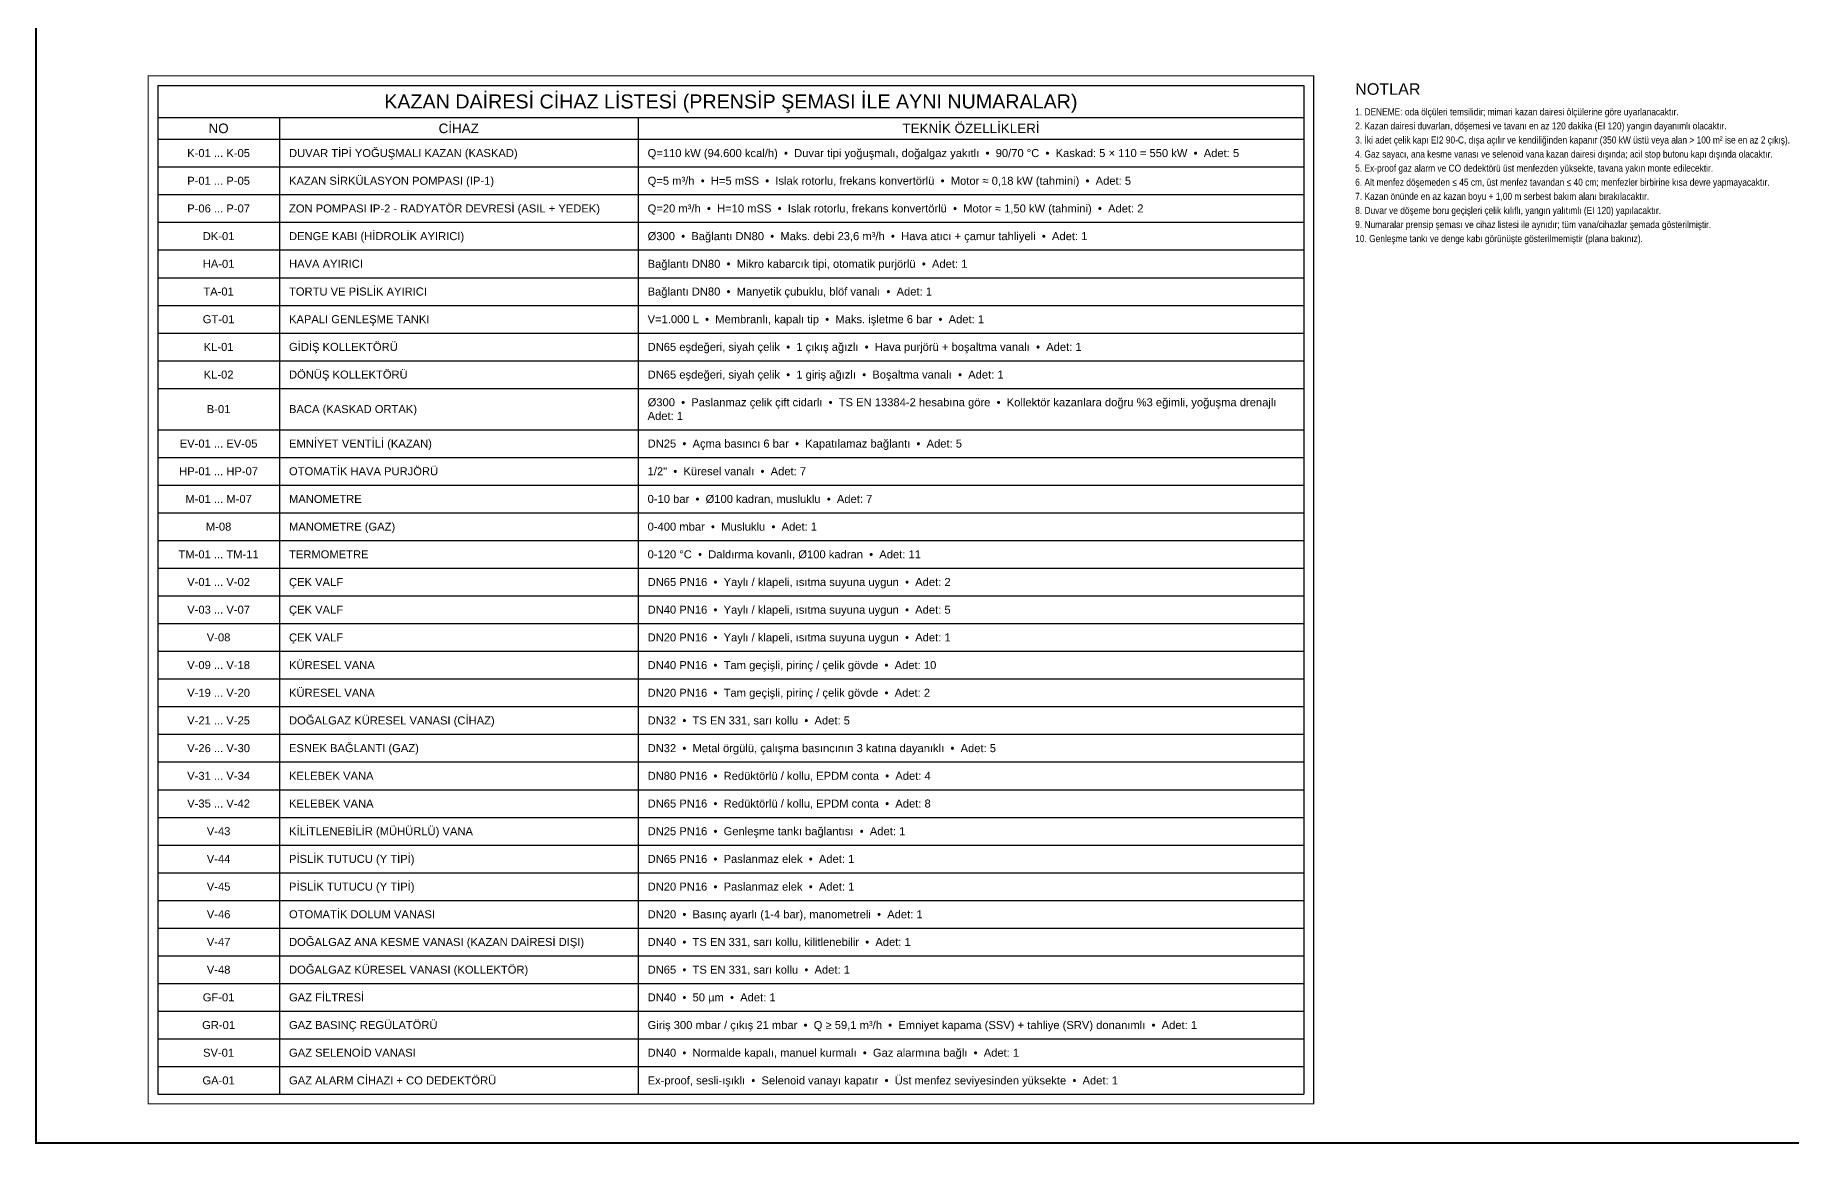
# Model space of a CAD drawing. Header units: centimetres. Extents: x -406 to 3866, y -2648 to 876.
# Drawn here: x -406 to 2337, y -2648 to -916 of the extents above; entities that cross this region are included whole.
import ezdxf
from ezdxf.enums import TextEntityAlignment as Align

# ---------------------------------------------------------------- set-up
doc = ezdxf.new("R2010")
doc.units = ezdxf.units.CM
doc.header["$LTSCALE"] = 8
for name, color, linetype in [('ROTAS-HESAP-BASLIK', 2, 'Continuous'), ('ROTAS-HESAP-CERCEVE', 4, 'Continuous'), ('ROTAS-HESAP-CIZGI', 1, 'Continuous'), ('ROTAS-HESAP-YAZI', 7, 'Continuous'), ('ROTAS-ISITMA-BASLIK', 5, 'Continuous'), ('ROTAS-ISITMA-YAZI', 7, 'Continuous'), ('ROTAS-PAFTA', 7, 'Continuous')]:
    doc.layers.add(name, color=color, linetype=linetype)
doc.styles.add('ROTAS', font='arial.ttf')

msp = doc.modelspace()

# ---------------------------------------------------------------- linework, layer by layer
at = {"layer": 'ROTAS-HESAP-CERCEVE', "const_width": 2}
msp.add_lwpolyline([(-230, -2585.75), (1590, -2585.75), (1590, -980), (-230, -980)], close=True, dxfattribs=at)
at = {"layer": 'ROTAS-HESAP-CIZGI'}
for p, q in [((-215, -995), (1575, -995)), ((-215, -995), (-215, -2570.75)), ((1575, -995), (1575, -2570.75)), ((-215, -1045), (1575, -1045)), ((-25, -1045), (-25, -2570.75)), ((535, -1045), (535, -2570.75)), ((-215, -1079), (1575, -1079)), ((-215, -1122.25), (1575, -1122.25)), ((-215, -1165.5), (1575, -1165.5)), ((-215, -1208.75), (1575, -1208.75)), ((-215, -1252), (1575, -1252)), ((-215, -1295.25), (1575, -1295.25)), ((-215, -1338.5), (1575, -1338.5)), ((-215, -1381.75), (1575, -1381.75)), ((-215, -1425), (1575, -1425)), ((-215, -1468.25), (1575, -1468.25)), ((-215, -1532.75), (1575, -1532.75)), ((-215, -1576), (1575, -1576)), ((-215, -1619.25), (1575, -1619.25)), ((-215, -1662.5), (1575, -1662.5)), ((-215, -1705.75), (1575, -1705.75)), ((-215, -1749), (1575, -1749)), ((-215, -1792.25), (1575, -1792.25)), ((-215, -1835.5), (1575, -1835.5)), ((-215, -1878.75), (1575, -1878.75)), ((-215, -1922), (1575, -1922)), ((-215, -1965.25), (1575, -1965.25)), ((-215, -2008.5), (1575, -2008.5)), ((-215, -2051.75), (1575, -2051.75)), ((-215, -2095), (1575, -2095)), ((-215, -2138.25), (1575, -2138.25)), ((-215, -2181.5), (1575, -2181.5)), ((-215, -2224.75), (1575, -2224.75)), ((-215, -2268), (1575, -2268)), ((-215, -2311.25), (1575, -2311.25)), ((-215, -2354.5), (1575, -2354.5)), ((-215, -2397.75), (1575, -2397.75)), ((-215, -2441), (1575, -2441)), ((-215, -2484.25), (1575, -2484.25)), ((-215, -2527.5), (1575, -2527.5)), ((-215, -2570.75), (1575, -2570.75))]:
    msp.add_line(p, q, dxfattribs=at)
at = {"layer": 'ROTAS-PAFTA', "const_width": 3}
msp.add_lwpolyline([(-405, -2646.75), (3865, -2646.75), (3865, 875), (-405, 875)], close=True, dxfattribs=at)

# ---------------------------------------------------------------- texts
at = {"layer": 'ROTAS-HESAP-BASLIK', "style": 'ROTAS'}
for s, height, p in [('KAZAN DAİRESİ CİHAZ LİSTESİ (PRENSİP ŞEMASI İLE AYNI NUMARALAR)', 22, (680, -1020)), ('NO', 15, (-120, -1062)), ('CİHAZ', 15, (255, -1062)), ('TEKNİK ÖZELLİKLERİ', 15, (1055, -1062))]:
    msp.add_text(s, height=height, dxfattribs=at).set_placement(p, align=Align.MIDDLE_CENTER)
at = {"layer": 'ROTAS-HESAP-YAZI', "style": 'ROTAS'}
for s, p in [('K-01 ... K-05', (-120, -1100.625)), ('P-01 ... P-05', (-120, -1143.875)), ('P-06 ... P-07', (-120, -1187.125)), ('DK-01', (-120, -1230.375)), ('HA-01', (-120, -1273.625)), ('TA-01', (-120, -1316.875)), ('GT-01', (-120, -1360.125)), ('KL-01', (-120, -1403.375)), ('KL-02', (-120, -1446.625)), ('B-01', (-120, -1500.5)), ('EV-01 ... EV-05', (-120, -1554.375)), ('HP-01 ... HP-07', (-120, -1597.625)), ('M-01 ... M-07', (-120, -1640.875)), ('M-08', (-120, -1684.125)), ('TM-01 ... TM-11', (-120, -1727.375)), ('V-01 ... V-02', (-120, -1770.625)), ('V-03 ... V-07', (-120, -1813.875)), ('V-08', (-120, -1857.125)), ('V-09 ... V-18', (-120, -1900.375)), ('V-19 ... V-20', (-120, -1943.625)), ('V-21 ... V-25', (-120, -1986.875)), ('V-26 ... V-30', (-120, -2030.125)), ('V-31 ... V-34', (-120, -2073.375)), ('V-35 ... V-42', (-120, -2116.625)), ('V-43', (-120, -2159.875)), ('V-44', (-120, -2203.125)), ('V-45', (-120, -2246.375)), ('V-46', (-120, -2289.625)), ('V-47', (-120, -2332.875)), ('V-48', (-120, -2376.125)), ('GF-01', (-120, -2419.375)), ('GR-01', (-120, -2462.625)), ('SV-01', (-120, -2505.875)), ('GA-01', (-120, -2549.125))]:
    msp.add_text(s, height=12.5, dxfattribs=at).set_placement(p, align=Align.MIDDLE_CENTER)
for s, p in [('DUVAR TİPİ YOĞUŞMALI KAZAN (KASKAD)', (-10, -1100.625)), ('Q=110 kW (94.600 kcal/h)  •  Duvar tipi yoğuşmalı, doğalgaz yakıtlı  •  90/70 °C  •  Kaskad: 5 × 110 = 550 kW  •  Adet: 5', (550, -1100.625)), ('KAZAN SİRKÜLASYON POMPASI (IP-1)', (-10, -1143.875)), ('Q=5 m³/h  •  H=5 mSS  •  Islak rotorlu, frekans konvertörlü  •  Motor ≈ 0,18 kW (tahmini)  •  Adet: 5', (550, -1143.875)), ('ZON POMPASI IP-2 - RADYATÖR DEVRESİ (ASIL + YEDEK)', (-10, -1187.125)), ('Q=20 m³/h  •  H=10 mSS  •  Islak rotorlu, frekans konvertörlü  •  Motor ≈ 1,50 kW (tahmini)  •  Adet: 2', (550, -1187.125)), ('DENGE KABI (HİDROLİK AYIRICI)', (-10, -1230.375)), ('Ø300  •  Bağlantı DN80  •  Maks. debi 23,6 m³/h  •  Hava atıcı + çamur tahliyeli  •  Adet: 1', (550, -1230.375)), ('HAVA AYIRICI', (-10, -1273.625)), ('Bağlantı DN80  •  Mikro kabarcık tipi, otomatik purjörlü  •  Adet: 1', (550, -1273.625)), ('TORTU VE PİSLİK AYIRICI', (-10, -1316.875)), ('Bağlantı DN80  •  Manyetik çubuklu, blöf vanalı  •  Adet: 1', (550, -1316.875)), ('KAPALI GENLEŞME TANKI', (-10, -1360.125)), ('V=1.000 L  •  Membranlı, kapalı tip  •  Maks. işletme 6 bar  •  Adet: 1', (550, -1360.125)), ('GİDİŞ KOLLEKTÖRÜ', (-10, -1403.375)), ('DN65 eşdeğeri, siyah çelik  •  1 çıkış ağızlı  •  Hava purjörü + boşaltma vanalı  •  Adet: 1', (550, -1403.375)), ('DÖNÜŞ KOLLEKTÖRÜ', (-10, -1446.625)), ('DN65 eşdeğeri, siyah çelik  •  1 giriş ağızlı  •  Boşaltma vanalı  •  Adet: 1', (550, -1446.625)), ('BACA (KASKAD ORTAK)', (-10, -1500.5)), ('Adet: 1', (550, -1511.125)), ('Ø300  •  Paslanmaz çelik çift cidarlı  •  TS EN 13384-2 hesabına göre  •  Kollektör kazanlara doğru %3 eğimli, yoğuşma drenajlı', (550, -1489.875)), ('EMNİYET VENTİLİ (KAZAN)', (-10, -1554.375)), ('DN25  •  Açma basıncı 6 bar  •  Kapatılamaz bağlantı  •  Adet: 5', (550, -1554.375)), ('OTOMATİK HAVA PURJÖRÜ', (-10, -1597.625)), ('1/2"  •  Küresel vanalı  •  Adet: 7', (550, -1597.625)), ('MANOMETRE', (-10, -1640.875)), ('0-10 bar  •  Ø100 kadran, musluklu  •  Adet: 7', (550, -1640.875)), ('MANOMETRE (GAZ)', (-10, -1684.125)), ('0-400 mbar  •  Musluklu  •  Adet: 1', (550, -1684.125)), ('TERMOMETRE', (-10, -1727.375)), ('0-120 °C  •  Daldırma kovanlı, Ø100 kadran  •  Adet: 11', (550, -1727.375)), ('ÇEK VALF', (-10, -1770.625)), ('DN65 PN16  •  Yaylı / klapeli, ısıtma suyuna uygun  •  Adet: 2', (550, -1770.625)), ('ÇEK VALF', (-10, -1813.875)), ('DN40 PN16  •  Yaylı / klapeli, ısıtma suyuna uygun  •  Adet: 5', (550, -1813.875)), ('ÇEK VALF', (-10, -1857.125)), ('DN20 PN16  •  Yaylı / klapeli, ısıtma suyuna uygun  •  Adet: 1', (550, -1857.125)), ('KÜRESEL VANA', (-10, -1900.375)), ('DN40 PN16  •  Tam geçişli, pirinç / çelik gövde  •  Adet: 10', (550, -1900.375)), ('KÜRESEL VANA', (-10, -1943.625)), ('DN20 PN16  •  Tam geçişli, pirinç / çelik gövde  •  Adet: 2', (550, -1943.625)), ('DOĞALGAZ KÜRESEL VANASI (CİHAZ)', (-10, -1986.875)), ('DN32  •  TS EN 331, sarı kollu  •  Adet: 5', (550, -1986.875)), ('ESNEK BAĞLANTI (GAZ)', (-10, -2030.125)), ('DN32  •  Metal örgülü, çalışma basıncının 3 katına dayanıklı  •  Adet: 5', (550, -2030.125)), ('KELEBEK VANA', (-10, -2073.375)), ('DN80 PN16  •  Redüktörlü / kollu, EPDM conta  •  Adet: 4', (550, -2073.375)), ('KELEBEK VANA', (-10, -2116.625)), ('DN65 PN16  •  Redüktörlü / kollu, EPDM conta  •  Adet: 8', (550, -2116.625)), ('KİLİTLENEBİLİR (MÜHÜRLÜ) VANA', (-10, -2159.875)), ('DN25 PN16  •  Genleşme tankı bağlantısı  •  Adet: 1', (550, -2159.875)), ('PİSLİK TUTUCU (Y TİPİ)', (-10, -2203.125)), ('DN65 PN16  •  Paslanmaz elek  •  Adet: 1', (550, -2203.125)), ('PİSLİK TUTUCU (Y TİPİ)', (-10, -2246.375)), ('DN20 PN16  •  Paslanmaz elek  •  Adet: 1', (550, -2246.375)), ('OTOMATİK DOLUM VANASI', (-10, -2289.625)), ('DN20  •  Basınç ayarlı (1-4 bar), manometreli  •  Adet: 1', (550, -2289.625)), ('DOĞALGAZ ANA KESME VANASI (KAZAN DAİRESİ DIŞI)', (-10, -2332.875)), ('DN40  •  TS EN 331, sarı kollu, kilitlenebilir  •  Adet: 1', (550, -2332.875)), ('DOĞALGAZ KÜRESEL VANASI (KOLLEKTÖR)', (-10, -2376.125)), ('DN65  •  TS EN 331, sarı kollu  •  Adet: 1', (550, -2376.125)), ('GAZ FİLTRESİ', (-10, -2419.375)), ('DN40  •  50 µm  •  Adet: 1', (550, -2419.375)), ('GAZ BASINÇ REGÜLATÖRÜ', (-10, -2462.625)), ('Giriş 300 mbar / çıkış 21 mbar  •  Q ≥ 59,1 m³/h  •  Emniyet kapama (SSV) + tahliye (SRV) donanımlı  •  Adet: 1', (550, -2462.625)), ('GAZ SELENOİD VANASI', (-10, -2505.875)), ('DN40  •  Normalde kapalı, manuel kurmalı  •  Gaz alarmına bağlı  •  Adet: 1', (550, -2505.875)), ('GAZ ALARM CİHAZI + CO DEDEKTÖRÜ', (-10, -2549.125)), ('Ex-proof, sesli-ışıklı  •  Selenoid vanayı kapatır  •  Üst menfez seviyesinden yüksekte  •  Adet: 1', (550, -2549.125))]:
    msp.add_text(s, height=12.5, dxfattribs=at).set_placement(p, align=Align.MIDDLE_LEFT)
at = {"layer": 'ROTAS-ISITMA-BASLIK', "style": 'ROTAS'}
msp.add_text('NOTLAR', height=18, dxfattribs=at).set_placement((1655, -1015), align=Align.BOTTOM_LEFT)
at = {"layer": 'ROTAS-ISITMA-YAZI', "style": 'ROTAS', "width": 0.85}
for s, p in [('1. DENEME: oda ölçüleri temsilidir; mimari kazan dairesi ölçülerine göre uyarlanacaktır.', (1655, -1045)), ('2. Kazan dairesi duvarları, döşemesi ve tavanı en az 120 dakika (EI 120) yangın dayanımlı olacaktır.', (1655, -1067)), ('4. Gaz sayacı, ana kesme vanası ve selenoid vana kazan dairesi dışında; acil stop butonu kapı dışında olacaktır.', (1655, -1111)), ('3. İki adet çelik kapı EI2 90-C, dışa açılır ve kendiliğinden kapanır (350 kW üstü veya alan > 100 m² ise en az 2 çıkış).', (1655, -1089)), ('5. Ex-proof gaz alarm ve CO dedektörü üst menfezden yüksekte, tavana yakın monte edilecektir.', (1655, -1133)), ('6. Alt menfez döşemeden ≤ 45 cm, üst menfez tavandan ≤ 40 cm; menfezler birbirine kısa devre yapmayacaktır.', (1655, -1155)), ('7. Kazan önünde en az kazan boyu + 1,00 m serbest bakım alanı bırakılacaktır.', (1655, -1177)), ('8. Duvar ve döşeme boru geçişleri çelik kılıflı, yangın yalıtımlı (EI 120) yapılacaktır.', (1655, -1199)), ('9. Numaralar prensip şeması ve cihaz listesi ile aynıdır; tüm vana/cihazlar şemada gösterilmiştir.', (1655, -1221)), ('10. Genleşme tankı ve denge kabı görünüşte gösterilmemiştir (plana bakınız).', (1655, -1243))]:
    msp.add_text(s, height=11, dxfattribs=at).set_placement(p, align=Align.BOTTOM_LEFT)

doc.saveas('drawing.dxf')
